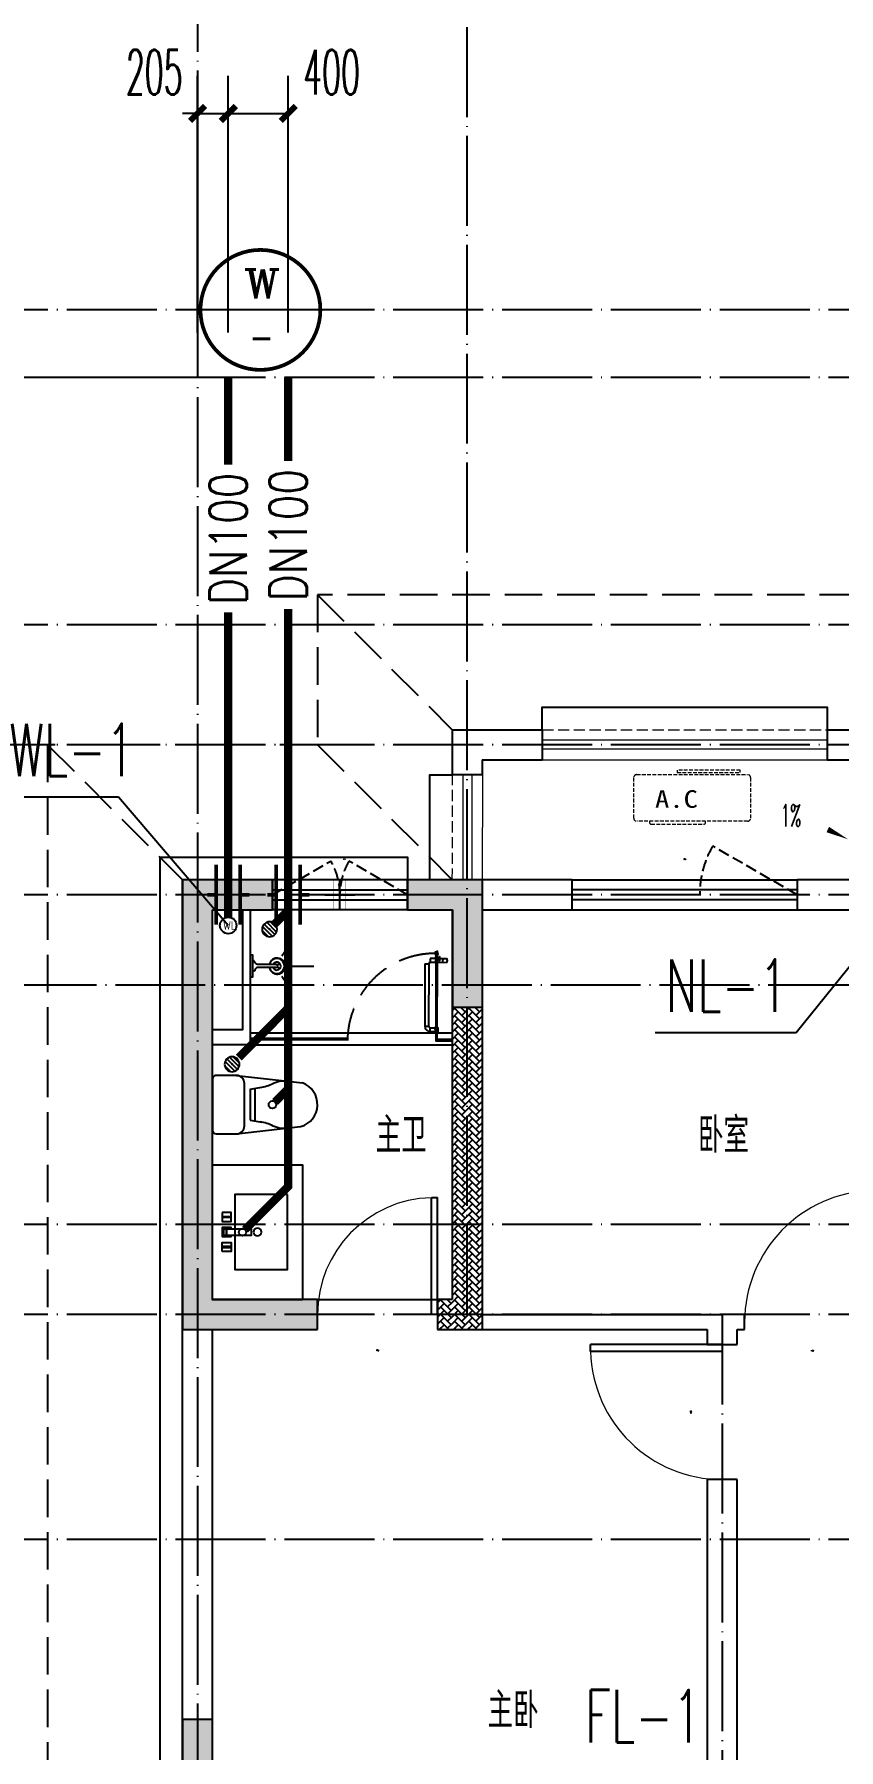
# Model space of a CAD drawing. Extents: x 27938 to 1507990, y 110129 to 923079.
# Drawn here: x 826828 to 832194, y 676056 to 687495 of the extents above; entities that cross this region are included whole.
import ezdxf
from ezdxf.enums import TextEntityAlignment as Align

# ---------------------------------------------------------------- set-up
doc = ezdxf.new("R2010")
doc.units = 0
doc.header["$LTSCALE"] = 1000
doc.header["$MEASUREMENT"] = 0
doc.linetypes.add('DASH', pattern=[0.35, 0.25, -0.1])
doc.linetypes.add('DOTE', pattern=[2.42, 2, -0.2, 0.02, -0.2])
for name, color, linetype in [('COLUMN', 9, 'Continuous'), ('DIM_凝结', 150, 'Continuous'), ('DIM_废水', 31, 'Continuous'), ('DIM_污水', 2, 'Continuous'), ('DOTE', 1, 'Continuous'), ('EQUIP_污水', 7, 'Continuous'), ('IP-bath&kitchen-JOHNSON', 4, 'Continuous'), ('LVTRY', 6, 'Continuous'), ('P-bath&kitchen-JOHNSON', 4, 'Continuous'), ('PIPE-污水', 2, 'W'), ('PUB_HATCH', 8, 'Continuous'), ('PUB_TEXT', 4, 'Continuous'), ('TEXT_污水', 7, 'Continuous'), ('TWT_DIM', 3, 'Continuous'), ('VALVE_污水', 7, 'Continuous'), ('VPIPE-中水', 122, 'Continuous'), ('VPIPE-污水', 2, 'W'), ('WALL', 9, 'Continuous'), ('WINDOW', 4, 'Continuous'), ('WINDOW_TEXT', 7, 'Continuous'), ('保温', 6, 'Continuous'), ('卫生间', 6, 'Continuous'), ('机电标识类', 1, 'Continuous'), ('看线', 251, 'Continuous')]:
    doc.layers.add(name, color=color, linetype=linetype)
for name, color, linetype, lineweight in [('平面-排水沟', 86, 'Continuous', 15), ('平面-栏杆', 135, 'Continuous', 15), ('平面-看线', 45, 'Continuous', 15), ('平面-空调室内机', 176, 'Continuous', 9), ('平面-空调预留孔', 173, 'Continuous', 15), ('空调', 76, 'Continuous', 13)]:
    doc.layers.add(name, color=color, linetype=linetype, lineweight=lineweight)
doc.styles.add('_TCH_DIM', font='SIMPLEX.shx', dxfattribs={"width": 0.7, "bigfont": 'GBCBIG.shx'})
doc.styles.add('_TCH_DIM_T3', font='SIMPLEX.shx', dxfattribs={"width": 0.494118, "bigfont": 'GBCBIG.shx'})
doc.styles.add('_TCH_WINDOW', font='SIMPLEX.shx', dxfattribs={"width": 0.7, "height": 3.5, "bigfont": 'GBCBIG.shx'})
doc.styles.add('_TWT_CIRCLE', font='COMPLEX', dxfattribs={"width": 1.1, "height": 3.5, "bigfont": 'HZTXT'})
doc.styles.add('_TWT_PIPEDN', font='SIMPLEX', dxfattribs={"width": 0.8, "height": 3.5, "bigfont": 'HZTXT'})
doc.styles.add('_TWT_SERIAL', font='SIMPLEX', dxfattribs={"width": 0.8, "height": 3.5, "bigfont": 'HZTXT'})
doc.styles.get("Standard").update_dxf_attribs({"font": 'gbenor.shx', "bigfont": 'gbcbig.shx'})
doc.styles.add('黑体', font='simhei.ttf')
doc.linetypes.add('W', pattern='A,3,-0.2,["W",Standard,S=0.25,R=0,X=-0.1,Y=-0.115],-0.2', length=3.4)
doc.dimstyles.new('_TWT_ARCH&&100', dxfattribs={"dimtxt": 297.5, "dimasz": 100, "dimexe": 250, "dimexo": 300, "dimgap": 126.25, "dimtad": 1, "dimdec": 0, "dimzin": 0, "dimdsep": 46, "dimtxsty": '_TCH_DIM_T3', "dimblk": 'ARCHTICK', "dimcen": 0.09, "dimclrt": 7, "dimazin": 2, "dimtfac": 1, "dimtdec": 0, "dimtix": 1, "dimtmove": 2, "dimatfit": 3, "dimfxl": 1, "dimtolj": 1, "dimtzin": 0, "dimarcsym": 0})
pattern_1 = [(45, (407300, 308833.447), (0, 47.4157523), [100.584, -33.528]), (135, (407323.708, 308857.155), (3e-15, 47.4157523), [100.584, -33.528])]

# ---------------------------------------------------------------- blocks, each defined once
blk = doc.blocks.new('A$C148B7D8E')
at = {"layer": '卫生间', "color": 159, "linetype": 'DASH', "true_color": 0x22346e}
for p, q in [((900, 10000), (1800, 9100)), ((-900, 9000), (0, 8100)), ((900, 9000), (1800, 8100))]:
    blk.add_line(p, q, dxfattribs=at)
blk.add_lwpolyline([(9400, 15400), (7700, 15400), (7700, 10800), (7300, 10800), (7300, 10000), (900, 10000), (900, 9000), (-900, 9000), (-900, -900), (1750, -900), (1750, -2100), (23450, -2100), (23450, -900), (25100, -900)], dxfattribs=at)
blk = doc.blocks.new('rrrrrrrrrrrra')
at = {"color": 0}
for p, q in [((-112, 459), (-112, 324)), ((253, 484), (-87, 484)), ((278, 324), (278, 459)), ((-112, 324), (-64, -103)), ((-59, 271), (224, 271)), ((-21, 232), (-34, 154)), ((186, 232), (-21, 232)), ((186, 232), (199, 154)), ((278, 324), (228, -116)), ((191, 200), (-26, 200))]:
    blk.add_line(p, q, dxfattribs=at)
for centre, radius, start, end in [((-87, 459), 25, 90, 180), ((253, 459), 25, 0, 90), ((-59, 324), 53.3, 180, 270), ((224, 324), 53.3, 270, 0), ((-323, 210), 294, 333.5369, 351.4828), ((488, 210), 294, 188.5172, 206.4631), ((149, -3), 224, 158.5202, 180), ((16, -3), 224, 0, 21.4798), ((84, -64), 153, 195.0773, 340.1181)]:
    blk.add_arc(centre, radius, start, end, dxfattribs=at)
blk = doc.blocks.new('A$C1E0F638F')
at = {"color": 0}
for points in [[(500, 435), (500, 85), (0, 85), (0, 435)], [(270, 30), (230, 30), (230, 195), (270, 195)], [(120, 0), (180, 0), (180, 60), (120, 60)], [(147, 55), (153, 55), (153, 5), (147, 5)], [(230, 30), (270, 30), (270, 10), (230, 10)], [(380, 0), (320, 0), (320, 60), (380, 60)], [(353, 55), (347, 55), (347, 5), (353, 5)]]:
    blk.add_lwpolyline(points, close=True, dxfattribs=at)
blk.add_lwpolyline([(270, 60), (280, 60), (280, 0), (220, 0), (220, 60), (230, 60)], dxfattribs=at)
blk.add_circle((250, 236), 26, dxfattribs=at)
blk = doc.blocks.new('$lvtry$00000171')
at = {"color": 0}
for p, q in [((-74, 11), (-11, 74)), ((-70, -27), (27, 70)), ((-53, -53), (53, 53)), ((-27, -70), (70, 27)), ((11, -74), (74, -11))]:
    blk.add_line(p, q, dxfattribs=at)
blk.add_circle((0, 0), 75, dxfattribs=at)
blk.add_point((0, 0), dxfattribs=at)
blk = doc.blocks.new('135')
blk.add_hatch(color=0).paths.add_polyline_path([(5, 2), (4, -1), (-5, 2), (-4, 5)])
at = {"color": 0}
for p, q in [((-6, 19), (-3, 19)), ((-3, 19), (-6, 19)), ((-6, 3), (5, -2)), ((-6, 3), (-5, 3)), ((-5, 11), (-5, 31)), ((5, 11), (-5, 11)), ((5, 10), (-5, 10)), ((-5, 3), (-4, 6)), ((-4, 6), (5, 2)), ((0, 0), (0, 39)), ((6, 19), (3, 19)), ((3, 19), (6, 19)), ((4, -1), (5, 2)), ((5, 11), (5, 32)), ((4, -1), (6, -2))]:
    blk.add_line(p, q, dxfattribs=at)
for centre, radius, start, end in [((6, 16), 13.5, 151.0147, 204.8403), ((13, 4), 20.5, 163.0924, 182.0012), ((-6, 4), 1, 184.2275, 248.4661), ((-5, 22), 0.5, 335.7643, 151.0147), ((4, 18), 9.42, 155.7643, 171.9773), ((9, 15), 14.6, 166.278, 198.0953), ((14, 4), 19.5, 163.7443, 182.5269), ((-5, 3), 0.5, 181.9385, 247.2597), ((5, 22), 0.5, 29.8425, 204.574), ((-6, 17), 11.7, 10.475, 24.574), ((-6, 15), 12.4, 338.6449, 16.0476), ((29, 7), 24, 172.9439, 199.2318), ((-6, 16), 13.4, 334.9111, 29.8425), ((26, 6), 20.6, 169.1454, 199.9526), ((6, -1), 1.17, 247.4597, 19.9526), ((6, -1), 0.5, 247.4597, 19.2318)]:
    blk.add_arc(centre, radius, start, end, dxfattribs=at)
blk.add_open_spline([(-5, 31), (-4, 31), (-2, 33), (1, 29), (3, 31), (5, 32)], degree=3, knots=[0, 0, 0, 0, 3.066329, 6.218313, 11.124135, 11.124135, 11.124135, 11.124135], dxfattribs=at)
blk = doc.blocks.new('SDFAWERAWER')
at = {"layer": 'LVTRY', "color": 0}
for p, q in [((593941, -1242210), (593784, -1242595)), ((593965, -1242220), (593807, -1242604)), ((593941, -1242210), (593965, -1242220)), ((593988, -1242191), (593978, -1242214)), ((594007, -1242226), (593978, -1242214)), ((594017, -1242203), (593988, -1242191)), ((594016, -1242220), (594027, -1242193)), ((594016, -1242220), (594022, -1242223)), ((594026, -1242204), (594018, -1242222)), ((594018, -1242222), (594021, -1242220)), ((594025, -1242211), (594021, -1242220)), ((594023, -1242221), (594022, -1242223)), ((594022, -1242223), (594024, -1242222)), ((594023, -1242211), (594030, -1242194)), ((594024, -1242221), (594024, -1242222)), ((594025, -1242211), (594031, -1242197)), ((594027, -1242193), (594033, -1242195)), ((594028, -1242234), (594078, -1242255)), ((594030, -1242194), (594031, -1242197)), ((594032, -1242197), (594033, -1242195)), ((594033, -1242195), (594034, -1242197)), ((594034, -1242198), (594034, -1242197)), ((594047, -1242201), (594036, -1242229)), ((594036, -1242229), (594039, -1242230)), ((594037, -1242211), (594088, -1242232)), ((594039, -1242230), (594045, -1242214)), ((594039, -1242230), (594042, -1242228)), ((594042, -1242228), (594051, -1242205)), ((594050, -1242202), (594043, -1242218)), ((594047, -1242201), (594050, -1242202)), ((594050, -1242202), (594051, -1242205)), ((594057, -1242246), (594067, -1242223)), ((593784, -1242595), (593807, -1242604)), ((593803, -1242641), (593813, -1242618)), ((593813, -1242618), (593842, -1242630)), ((593803, -1242641), (593833, -1242653)), ((593842, -1242630), (593833, -1242653)), ((593834, -1242656), (593833, -1242653)), ((593845, -1242629), (593834, -1242656)), ((593836, -1242657), (593834, -1242656)), ((593848, -1242630), (593836, -1242657)), ((593845, -1242629), (593842, -1242630)), ((593848, -1242630), (593845, -1242629)), ((593847, -1242662), (593858, -1242634)), ((593847, -1242662), (593850, -1242663)), ((593850, -1242663), (593861, -1242635)), ((593852, -1242662), (593862, -1242637)), ((593858, -1242634), (593861, -1242635)), ((593861, -1242635), (593862, -1242637))]:
    blk.add_line(p, q, dxfattribs=at)
blk.add_lwpolyline([(593823, -1242717), (594046, -1242174), (594037, -1242170), (593814, -1242713)], close=True, dxfattribs=at)
blk.add_arc((594075, -1242240), 15.3, 281.7932, 33.7019, dxfattribs=at)
for centre, major_axis, start_param, end_param in [((593974, -1242224), (3.93, 9.6), 0, 1.570796), ((593817, -1242608), (13.5, 33.1), 1.570796, 3.141593), ((593817, -1242608), (3.93, 9.6), 1.570796, 3.141593)]:
    blk.add_ellipse(centre, major_axis=major_axis, ratio=1, start_param=start_param, end_param=end_param, dxfattribs=at)
at = {"layer": 'P-bath&kitchen-JOHNSON', "color": 0, "linetype": 'DASH'}
blk.add_arc((593810, -1242714), 586, 67.5369, 157.1325, dxfattribs=at)
at = {"layer": 'LVTRY', "color": 8, "xscale": -1, "rotation": 157.7329157530927}
blk.add_blockref('135', (594045, -1242162), dxfattribs=at)
blk = doc.blocks.new('A$C5DCB2F21')
at = {"layer": 'IP-bath&kitchen-JOHNSON', "color": 0}
for p, q in [((-68, -213), (-158, -275)), ((68, -213), (158, -275)), ((0, -261), (0, -425))]:
    blk.add_line(p, q, dxfattribs=at)
for centre, major_axis, ratio, start_param, end_param in [((0, -179), (-51, 0), 0.990052, -1.36297, 4.504563), ((0, -178), (-26.8, 0), 0.994812, -1.167677, 4.309269)]:
    blk.add_ellipse(centre, major_axis=major_axis, ratio=ratio, start_param=start_param, end_param=end_param, dxfattribs=at)
at = {"layer": 'LVTRY', "color": 0}
for p, q in [((74, 0), (-74, 0)), ((-10, -174), (-10, -49)), ((11, -174), (11, -49))]:
    blk.add_line(p, q, dxfattribs=at)
blk.add_lwpolyline([(74, 0), (74, -16), (-74, -16), (-74, 0)], dxfattribs=at)
for points in [[(-26, -31, -0.364142), (-38, -16, -0.020495)], [(-10, -49, 0.214893), (-26, -31, 7.649644)], [(11, -49, -0.21439), (26, -31, -7.649644)], [(26, -31, 0.364142), (38, -16, 0.020495)]]:
    blk.add_lwpolyline(points, format="xyb", dxfattribs=at)
blk.add_arc((0, -174), 10.5, 180, 0, dxfattribs=at)
for centre, major_axis, ratio, start_param, end_param in [((0, -181), (53.6, 0), 0.987577, 1.76809, 7.656688), ((-12, -165), (0, 1.43), 0.85, -1.570796, 4.712389), ((-12, -189), (0, 1.43), 0.85, 4.712389, 10.995574), ((12, -165), (0, 1.43), 0.85, 4.712389, 10.995574), ((12, -189), (0, 1.43), 0.85, 4.712389, 10.995574)]:
    blk.add_ellipse(centre, major_axis=major_axis, ratio=ratio, start_param=start_param, end_param=end_param, dxfattribs=at)
blk = doc.blocks.new('GDGDRGDGRD')
at = {"layer": 'IP-bath&kitchen-JOHNSON', "color": 0}
for p, q in [((490533, 524228), (491883, 524228)), ((490533, 524193), (491183, 524193)), ((490533, 524183), (491183, 524183)), ((490533, 524148), (491883, 524148)), ((491183, 524183), (491183, 524193)), ((491883, 524183), (491783, 524183)), ((491783, 524173), (491783, 524183)), ((491883, 524173), (491783, 524173))]:
    blk.add_line(p, q, dxfattribs=at)
for points in [[(490533, 525048), (490533, 524148), (490283, 524148)], [(490483, 525048), (490483, 524248), (490283, 524248)]]:
    blk.add_lwpolyline(points, dxfattribs=at)
at = {"layer": 'LVTRY', "color": 0}
blk.add_lwpolyline([(490883, 522448), (490283, 522448), (490283, 523348), (490883, 523348)], close=True, dxfattribs=at)
at = {"layer": 'IP-bath&kitchen-JOHNSON', "color": 8}
for name, p, rotation in [('A$C5DCB2F21', (490533, 524673), 90.008488524447), ('SDFAWERAWER', (-528536, 1449334), 22.25976934310711)]:
    blk.add_blockref(name, p, dxfattribs=dict(at, rotation=rotation))
at = {"layer": 'LVTRY', "color": 8, "xscale": -0.6666666667107826, "yscale": 0.6666666667107826}
for p in [(490663, 524918), (490413, 524018)]:
    blk.add_blockref('$lvtry$00000171', p, dxfattribs=at)
at = {"layer": 'LVTRY', "color": 8, "extrusion": (0, 0, -1), "xscale": -1, "zscale": -1, "rotation": 270}
blk.add_blockref('rrrrrrrrrrrra', (-490766, 523666), dxfattribs=at)
at = {"layer": 'LVTRY', "color": 8, "xscale": -1, "rotation": 270}
blk.add_blockref('A$C1E0F638F', (490347, 522649), dxfattribs=at)
blk = doc.blocks.new('GFDGFSDFGD')
at = {"layer": 'PUB_HATCH'}
for points in [[(421117, 373024), (420517, 373024), (420517, 370024), (421417, 370024), (421417, 370224), (420717, 370224), (420717, 372824), (421117, 372824)], [(422017, 373024), (422017, 372824), (422317, 372824), (422317, 372174), (422517, 372174), (422517, 373024)], [(420517, 367424), (420517, 365524), (420717, 365524), (420717, 367424)]]:
    blk.add_hatch(color=256, dxfattribs=at).paths.add_polyline_path(points)
at = {"layer": 'COLUMN', "color": 6}
for p, q in [((421117, 373024), (420517, 373024)), ((420517, 373024), (420517, 370024)), ((421117, 372824), (421117, 373024)), ((422017, 373024), (422017, 372824)), ((422517, 373024), (422017, 373024)), ((422517, 372174), (422517, 373024)), ((420717, 370224), (420717, 372824)), ((420717, 372824), (421117, 372824)), ((422017, 372824), (422317, 372824)), ((422317, 372824), (422317, 372174)), ((422317, 372174), (422517, 372174)), ((421417, 370224), (420717, 370224)), ((421417, 370024), (421417, 370224)), ((420517, 370024), (421417, 370024)), ((420517, 367424), (420517, 365524)), ((420717, 367424), (420517, 367424)), ((420717, 365524), (420717, 367424))]:
    blk.add_line(p, q, dxfattribs=at)
blk = doc.blocks.new('dongkong')
blk.add_wipeout([(-603756, 210771), (-603756, 210571), (-603836, 210571), (-603836, 210771)])
at = {"layer": '机电标识类', "color": 250, "linetype": 'DASH', "ltscale": 400}
for p, q in [((-603796, 210771), (-603796, 210571)), ((-603896, 210671), (-603696, 210671))]:
    blk.add_line(p, q, dxfattribs=at)
at = {"layer": '空调', "color": 6, "linetype": 'DASH', "const_width": 2}
blk.add_lwpolyline([(-603756, 210771), (-603756, 210571), (-603836, 210571), (-603836, 210771)], close=True, dxfattribs=at)
blk = doc.blocks.new('gsergvr')
at = {"layer": '平面-空调预留孔', "linetype": 'DASH', "ltscale": 0.1}
for p, q in [((34075, 17176), (34075, 17166)), ((34448, 17166), (34448, 17176)), ((34085, 17156), (34438, 17156))]:
    blk.add_line(p, q, dxfattribs=at)
blk.add_lwpolyline([(34679, 17515), (34260, 17515), (34260, 17500), (34679, 17500)], close=True, dxfattribs=at)
blk.add_lwpolyline([(34729, 17176), (33989, 17176, -0.414214), (33969, 17196), (33969, 17466, -0.414214), (33989, 17486), (34729, 17486, -0.414214), (34749, 17466), (34749, 17196, -0.414214)], format="xyb", close=True, dxfattribs=at)
for centre, start, end in [((34085, 17166), 180, 270), ((34438, 17166), 270, 0)]:
    blk.add_arc(centre, 10, start, end, dxfattribs=at)
at = {"layer": '平面-空调预留孔', "color": 251, "linetype": 'DASH', "ltscale": 0.1, "true_color": 0x636466, "style": '黑体', "width": 1.2}
blk.add_text('A.C', height=117, dxfattribs=at).set_placement((34111, 17265))
blk = doc.blocks.new('rtyryrtyeeretee')
at = {"layer": '平面-空调预留孔'}
blk.add_blockref('gsergvr', (635673, 326706), dxfattribs=at)
blk = doc.blocks.new('_ArchTick')
at = {"color": 0, "linetype": 'ByBlock', "const_width": 0.4}
blk.add_lwpolyline([(-0.5, -0.5), (0.5, 0.5)], dxfattribs=at)
blk = doc.blocks.new('*D733')
at = {"layer": 'Defpoints', "color": 0}
for p in [(828522, 686967), (828122, 685207), (828522, 685207)]:
    blk.add_point(p, dxfattribs=at)
at = {"layer": 'TWT_DIM', "color": 0, "lineweight": -2}
for p, q in [((828122, 685507), (828122, 687217)), ((828522, 685507), (828522, 687217)), ((828122, 686967), (828522, 686967))]:
    blk.add_line(p, q, dxfattribs=at)
at = {"layer": 'TWT_DIM', "color": 0, "lineweight": -2, "xscale": 100, "yscale": 100, "zscale": 100, "rotation": 180}
blk.add_blockref('_ArchTick', (828122, 686967), dxfattribs=at)
at = {"layer": 'TWT_DIM', "color": 0, "lineweight": -2, "xscale": 100, "yscale": 100, "zscale": 100}
blk.add_blockref('_ArchTick', (828522, 686967), dxfattribs=at)
at = {"layer": 'TWT_DIM', "color": 7, "insert": (828811, 687242), "char_height": 297.5, "attachment_point": 5, "style": '_TCH_DIM_T3'}
blk.add_mtext('\\A1;400', dxfattribs=at)
blk = doc.blocks.new('*D734')
at = {"layer": 'Defpoints', "color": 0}
for p in [(828122, 686967), (827917, 685207), (828122, 685207)]:
    blk.add_point(p, dxfattribs=at)
at = {"layer": 'TWT_DIM', "color": 0, "lineweight": -2}
for p, q in [((827917, 685507), (827917, 687217)), ((828122, 685507), (828122, 687217)), ((827917, 686967), (827817, 686967)), ((827917, 686967), (828122, 686967)), ((828122, 686967), (828222, 686967))]:
    blk.add_line(p, q, dxfattribs=at)
at = {"layer": 'TWT_DIM', "color": 0, "lineweight": -2, "xscale": 100, "yscale": 100, "zscale": 100}
blk.add_blockref('_ArchTick', (827917, 686967), dxfattribs=at)
at = {"layer": 'TWT_DIM', "color": 0, "lineweight": -2, "xscale": 100, "yscale": 100, "zscale": 100, "rotation": 180}
blk.add_blockref('_ArchTick', (828122, 686967), dxfattribs=at)
at = {"layer": 'TWT_DIM', "color": 7, "insert": (827628, 687242), "char_height": 297.5, "attachment_point": 5, "style": '_TCH_DIM_T3'}
blk.add_mtext('\\A1;205', dxfattribs=at)
blk = doc.blocks.new('$WINLIB2D$00000001')
at = {"color": 0}
for points in [[(-0.5, 0.5), (-0.5, -0.5)], [(-0.5, 0.5), (0.5, 0.5)], [(0.5, -0.5), (0.5, 0.5)], [(0.5, 0.1667), (-0.5, 0.1667)], [(0.5, -0.1667), (-0.5, -0.1667)], [(-0.5, -0.5), (0.5, -0.5)]]:
    blk.add_lwpolyline(points, dxfattribs=at)
blk = doc.blocks.new('$DorLib2D$00000001')
for p, q in [((0.45, 0.975), (0.5, 0.975)), ((0.45, 0), (0.45, 0.975)), ((0.5, 0), (0.5, 0.975)), ((0.5, 0), (0.45, 0))]:
    blk.add_line(p, q)
at = {"lineweight": 13}
blk.add_arc((0.475, 0), 0.975, 91.4693, 180, dxfattribs=at)
blk = doc.blocks.new('$TwtSys$00000147')
blk.add_circle((0, 0, 0), 25)
blk = doc.blocks.new('$VALVE$00000553')
at = {"const_width": 30}
for points in [[(0, 100), (0, 175)], [(0, 100), (-250, 100), (-250, 100)], [(0, 100), (250, 100), (250, 100)], [(-250, -100), (-250, -100), (0, -100)], [(250, -100), (250, -100), (0, -100)], [(0, -175), (0, -100)]]:
    blk.add_lwpolyline(points, dxfattribs=at)

msp = doc.modelspace()

# ---------------------------------------------------------------- hatches: boundary and pattern name
at = {"layer": 'PIPE-污水'}
for points in [[(828521.7, 679812.2), (828541.1, 679792.7), (828549.2, 679800.8)], [(828521.7, 679812.2), (828549.2, 679812.2), (828549.2, 679800.8)]]:
    msp.add_hatch(color=256, dxfattribs=at).paths.add_polyline_path(points)
at = {"layer": '保温', "linetype": 'ByBlock', "ltscale": 10}
h = msp.add_hatch(dxfattribs=at)
h.set_pattern_fill('AR-HBONE', color=8, scale=55)
h.set_pattern_definition(pattern_1)
h.paths.add_polyline_path([(829816.7, 678857.2), (829816.7, 681007.2), (829616.7, 681007.2), (829616.7, 678857.2)])
h = msp.add_hatch(dxfattribs=at)
h.set_pattern_fill('AR-HBONE', color=8, scale=55)
h.set_pattern_definition(pattern_1)
h.paths.add_polyline_path([(829616.7, 678857.2), (829616.7, 679057.2), (829516.7, 679057.2), (829516.7, 678857.2)])

# ---------------------------------------------------------------- linework, layer by layer
msp.add_lwpolyline([(827916.6, 686702), (827916.6, 685207.2), (826619.1, 685207.2)])
at = {"layer": 'DIM_凝结'}
for p, q in [((832866.6, 682022.7), (831909.9, 680835.9)), ((831909.9, 680835.9), (830969.3, 680835.9))]:
    msp.add_line(p, q, dxfattribs=at)
at = {"layer": 'DIM_污水'}
for p, q in [((828736.2, 685657.2), (827936.2, 685657.2)), ((827389.1, 682407.6), (826591.7, 682407.6)), ((828121.7, 681552.2), (827389.1, 682407.6))]:
    msp.add_line(p, q, dxfattribs=at)
at = {"layer": 'DIM_污水', "const_width": 25}
msp.add_lwpolyline([(828736.2, 685657.2, 1), (827936.2, 685657.2, 1)], format="xyb", close=True, dxfattribs=at)
at = {"layer": 'DOTE', "color": 169, "linetype": 'DOTE', "ltscale": 0.3}
for p, q in [((827916.6, 690157.2), (827916.6, 666975.2)), ((829716.6, 678957.2), (829716.6, 690157.2)), ((879916.6, 685657.2), (825916.6, 685657.2)), ((879916.6, 685207.2), (825916.6, 685207.2)), ((879916.6, 683557.2), (825916.6, 683557.2)), ((879916.6, 682757.2), (825916.6, 682757.2)), ((825916.6, 681157.4), (879916.6, 681157.4)), ((879916.6, 679557.2), (825916.6, 679557.2)), ((879916.6, 678957.2), (825916.6, 678957.2)), ((831416.6, 678957.2), (831416.6, 666975.2)), ((879916.6, 677457.2), (825916.6, 677457.2))]:
    msp.add_line(p, q, dxfattribs=at)
at = {"layer": 'PIPE-污水', "ltscale": 0.5, "const_width": 55}
for points in [[(828121.7, 684625.1), (828121.7, 685207.2)], [(828521.7, 684649.1), (828521.7, 685207.2)], [(828121.7, 681607.2), (828121.7, 683639.4)], [(828521.7, 681652.2), (828521.7, 683663.3)], [(828431.1, 681561.6), (828521.7, 681652.2)], [(828521.7, 681002.2), (828521.7, 681652.2)], [(828191.3, 680671.8), (828521.7, 681002.2)], [(828521.7, 680462.3), (828521.7, 681002.2)], [(828434.3, 680374.8), (828521.7, 680462.3)], [(828521.7, 679812.2), (828521.7, 680462.3)], [(828234.4, 679524.8), (828521.7, 679812.2)]]:
    msp.add_lwpolyline(points, dxfattribs=at)
at = {"layer": 'VPIPE-中水', "color": 8, "linetype": 'Continuous'}
msp.add_circle((828121.7, 681552.2), 55, dxfattribs=at)
at = {"layer": 'VPIPE-污水'}
msp.add_circle((828121.7, 681552.2), 55, dxfattribs=at)
at = {"layer": 'WALL', "color": 8}
for p, q in [((829616.6, 682857.2), (829616.6, 682557.2)), ((829616.6, 682857.2), (830216.6, 682857.2)), ((830216.6, 682857.2), (830216.6, 682657.2)), ((832116.6, 682857.2), (832716.6, 682857.2)), ((832116.6, 682857.2), (832116.6, 682657.2)), ((829816.6, 682657.2), (829816.6, 682557.2)), ((829816.6, 682657.2), (830216.6, 682657.2)), ((832116.6, 682657.2), (832516.6, 682657.2)), ((829816.6, 682557.2), (829616.6, 682557.2)), ((828416.7, 681857.2), (827816.6, 681857.2)), ((827816.6, 678957.2), (827816.6, 681857.2)), ((828416.7, 681657.2), (828416.7, 681857.2)), ((829716.6, 681857.2), (829316.7, 681857.2)), ((829316.7, 681857.2), (829316.7, 681657.2)), ((830416.6, 681857.2), (829716.6, 681857.2)), ((830416.6, 681657.2), (830416.6, 681857.2)), ((832616.6, 681857.2), (831916.6, 681857.2)), ((831916.6, 681857.2), (831916.6, 681657.2)), ((828016.6, 681657.2), (828416.7, 681657.2)), ((828016.6, 679057.2), (828016.6, 681657.2)), ((829316.7, 681657.2), (829616.6, 681657.2)), ((829616.6, 681657.2), (829616.6, 679057.2)), ((829816.6, 681657.2), (830416.6, 681657.2)), ((829816.6, 681657.2), (829816.6, 678957.2)), ((831916.6, 681657.2), (832516.6, 681657.2)), ((828716.6, 679057.2), (828016.6, 679057.2)), ((828716.6, 678857.2), (828716.6, 679057.2)), ((829616.6, 679057.2), (829516.6, 679057.2)), ((829516.6, 679057.2), (829516.6, 678857.2)), ((827816.6, 673757.2), (827816.6, 678957.2)), ((829816.6, 678957.2), (831416.6, 678957.2)), ((831566.6, 678957.2), (831416.6, 678957.2)), ((831566.6, 678857.2), (831566.6, 678957.2)), ((828016.6, 678857.2), (828716.6, 678857.2)), ((828016.6, 673957.2), (828016.6, 678857.2)), ((829516.6, 678857.2), (829716.6, 678857.2)), ((829716.6, 678857.2), (831316.6, 678857.2)), ((831316.6, 678857.2), (831316.6, 678757.2)), ((831516.6, 678857.2), (831566.6, 678857.2)), ((831516.6, 678757.2), (831516.6, 678857.2)), ((831316.6, 678757.2), (831516.6, 678757.2)), ((831516.6, 677857.2), (831316.6, 677857.2)), ((831316.6, 677857.2), (831316.6, 674557.2)), ((831516.6, 674557.2), (831516.6, 677857.2))]:
    msp.add_line(p, q, dxfattribs=at)
at = {"layer": 'WINDOW', "color": 8}
msp.add_line((828716.6, 679057.2), (829516.6, 679057.2), dxfattribs=at)
at = {"layer": 'WINDOW', "color": 8, "linetype": 'DASH', "ltscale": 0.3}
msp.add_lwpolyline([(831916.6, 681757.2), (831353.4, 682081.8, 0.1314846), (831266.6, 681757.2)], format="xyb", dxfattribs=at)
at = {"layer": '保温', "color": 8, "linetype": 'ByBlock', "ltscale": 10}
msp.add_line((829816.7, 678957.2), (829816.7, 678857.2), dxfattribs=at)
at = {"layer": '平面-排水沟', "color": 8}
msp.add_lwpolyline([(831970.4, 682264, 0, 0, 0), (832256.5, 682127.1, 0, 40, 0), (832121.2, 682191.9, 0, 0, 0)], format="xyseb", dxfattribs=at)
at = {"layer": '平面-栏杆', "color": 8}
for points in [[(832116.6, 682787.2), (830216.6, 682787.5)], [(832116.6, 682727.2), (830216.6, 682727.5)], [(829686.9, 682557.2), (829686.6, 681857.2)], [(829746.9, 682557.2), (829746.6, 681857.2)]]:
    msp.add_lwpolyline(points, dxfattribs=at)
at = {"layer": '平面-看线', "color": 8, "linetype": 'DASH', "ltscale": 0.3}
msp.add_line((829616.6, 681857.2), (829616.9, 682557.2), dxfattribs=at)
msp.add_lwpolyline([(830216.6, 682857.2), (832116.6, 682857.2)], dxfattribs=at)
at = {"layer": '平面-看线', "color": 8}
for points in [[(830216.6, 682657.2), (832116.6, 682657.2)], [(829816.9, 682557.2), (829816.6, 681857.2)]]:
    msp.add_lwpolyline(points, dxfattribs=at)
at = {"layer": '看线', "color": 8, "ltscale": 0.5}
for points in [[(830216.6, 682857.2), (830216.6, 683007.2), (832116.6, 683007.2), (832116.6, 682857.2)], [(829466.9, 681857.2), (829466.9, 682557.2), (829616.9, 682557.2)]]:
    msp.add_lwpolyline(points, dxfattribs=at)

# ---------------------------------------------------------------- block references
at = {"color": 8}
for name, p in [('A$C148B7D8E', (827816.6, 673757.2)), ('GFDGFSDFGD', (407300, 308833.4)), ('rtyryrtyeeretee', (161184.5, 338366.1)), ('GDGDRGDGRD', (337734.1, 156608.7))]:
    msp.add_blockref(name, p, dxfattribs=at)
at = {"layer": 'EQUIP_污水'}
for p in [(828416.6, 680357.2), (828216.7, 679507.2)]:
    msp.add_blockref('$TwtSys$00000147', p, dxfattribs=at)
at = {"layer": 'VALVE_污水', "xscale": 0.8, "yscale": 0.8, "zscale": 0.8}
for p, rotation in [((828121.7, 681757.2), 90.0000000000018), ((828521.7, 681757.2), 90.00000000000097)]:
    msp.add_blockref('$VALVE$00000553', p, dxfattribs=dict(at, rotation=rotation))
at = {"layer": 'WINDOW', "color": 8}
ref = msp.add_blockref('$WINLIB2D$00000001', (831166.6, 681757.2), dxfattribs=dict(at, xscale=1500, yscale=-200, zscale=1500, rotation=359.9999999969686))
ref.add_attrib('A', 'C1514a', (831161.3, 681992.5), dxfattribs={"layer": 'WINDOW_TEXT', "color": 8, "ltscale": 0.5, "height": 4.25, "style": '_TCH_WINDOW', "width": 0.494118})
ref = msp.add_blockref('$DorLib2D$00000001', (829116.6, 678957.2), dxfattribs=dict(at, xscale=800, yscale=800, zscale=800, rotation=6.01791841182132e-09))
ref.add_attrib('A', 'M0822', (829109.7, 678716.7), dxfattribs={"layer": 'WINDOW_TEXT', "color": 8, "ltscale": 0.5, "height": 5.95, "rotation": 0, "style": '_TCH_WINDOW', "width": 0.494118})
ref = msp.add_blockref('$DorLib2D$00000001', (832016.6, 678907.2), dxfattribs=dict(at, xscale=900, yscale=900, zscale=900, rotation=3.223884863770534e-09))
ref.add_attrib('A', 'M0922', (832009.7, 678714.5), dxfattribs={"layer": 'WINDOW_TEXT', "color": 8, "ltscale": 0.5, "height": 5.95, "rotation": 0, "style": '_TCH_WINDOW', "width": 0.494118})
ref = msp.add_blockref('$DorLib2D$00000001', (831416.6, 678307.2), dxfattribs=dict(at, xscale=900, yscale=900, zscale=900, rotation=90.00000000129845))
ref.add_attrib('A', 'M0922', (831211.6, 678300.3), dxfattribs={"layer": 'WINDOW_TEXT', "color": 8, "ltscale": 0.5, "height": 5.95, "rotation": 90, "style": '_TCH_WINDOW', "width": 0.494118})

# ---------------------------------------------------------------- texts
at = {"layer": 'DIM_凝结', "color": 7, "style": '_TWT_SERIAL', "width": 0.64}
msp.add_text('NL-1', height=350, dxfattribs=at).set_placement((831039.3, 680975.9))
at = {"layer": 'DIM_废水', "color": 7, "style": '_TWT_SERIAL', "width": 0.64}
msp.add_text('FL-1', height=350, dxfattribs=at).set_placement((830501.7, 676104.8))
at = {"layer": 'DIM_污水', "color": 7, "style": '_TWT_CIRCLE'}
for s, height, width, p, p2 in [('W', 193.3, 1.1, (828224.8, 685733.5), (828469.8, 685733.5)), ('-', 207, 0.855556, (828260.3, 685375.9), (828427.2, 685375.9))]:
    msp.add_text(s, height=height, dxfattribs=dict(at, width=width)).set_placement(p, p2, align=Align.FIT)
at = {"layer": 'DIM_污水', "color": 7, "style": '_TWT_SERIAL', "width": 0.64}
msp.add_text('WL-1', height=350, dxfattribs=at).set_placement((826661.7, 682547.6))
at = {"layer": 'PUB_TEXT', "color": 8}
for s, height, p in [('WL', 56, (828086.7, 681524.2)), ('主卫', 236.31, (829105.3, 680035)), ('卧室', 236.31, (831255.3, 680035, 0)), ('主卧', 236.31, (829851.8, 676199.7))]:
    msp.add_text(s, height=height, dxfattribs=at).set_placement(p)
at = {"layer": 'TEXT_污水', "style": '_TWT_PIPEDN', "width": 0.8}
for p in [(828246.7, 683689.4), (828646.7, 683713.3)]:
    msp.add_text('DN100', height=250, rotation=90, dxfattribs=at).set_placement(p)
at = {"layer": '平面-排水沟', "color": 7, "style": '_TCH_DIM', "width": 0.494118}
msp.add_text('1%', height=148.75, dxfattribs=at).set_placement((831806.3, 682211.2))

# ---------------------------------------------------------------- dimensions: what is measured, and where the dimension line sits
at = {"layer": 'TWT_DIM'}
for base, p1, p2, picture, middle in [((828121.7, 686966.6), (827916.6, 685207.2), (828121.7, 685207.2), '*D734', (827627.6, 687241.6)), ((828521.7, 686966.6), (828121.7, 685207.2), (828521.7, 685207.2), '*D733', (828810.7, 687241.6))]:
    dim = msp.add_linear_dim(base=base, p1=p1, p2=p2, angle=0, dimstyle='_TWT_ARCH&&100', dxfattribs=at)
    dim.commit()
    dim.dimension.update_dxf_attribs({"geometry": picture, "text_midpoint": middle, "dimtype": 129})

# ---------------------------------------------------------------- next in the draw order: block references
at = {"layer": '平面-空调室内机', "color": 8, "ltscale": 0.3, "xscale": -1, "rotation": 180}
msp.add_blockref('dongkong', (1432662.6, 892428.1), dxfattribs=at)

# ---------------------------------------------------------------- next in the draw order: linework, layer by layer
at = {"layer": 'DOTE', "color": 169, "linetype": 'DOTE', "ltscale": 0.3}
msp.add_line((879916.6, 681757.2), (825916.6, 681757.2), dxfattribs=at)
at = {"layer": 'WINDOW', "color": 8, "linetype": 'DASH', "ltscale": 0.3}
for points in [[(828416.7, 681757.2), (828806.4, 681982.1, -0.1316053), (828866.7, 681757.2)], [(829316.7, 681757.2), (828926.9, 681982.1, 0.1316053), (828866.7, 681757.2)]]:
    msp.add_lwpolyline(points, format="xyb", dxfattribs=at)
at = {"layer": '看线', "color": 8}
msp.add_lwpolyline([(830216.6, 673757.2), (830216.6, 673607.2), (827666.6, 673607.2), (827666.6, 682007.2), (829316.7, 682007.2), (829316.7, 681857.2)], dxfattribs=at)

# ---------------------------------------------------------------- next in the draw order: block references
at = {"layer": 'WINDOW', "color": 8}
ref = msp.add_blockref('$WINLIB2D$00000001', (828866.7, 681757.2), dxfattribs=dict(at, xscale=-900, yscale=-200, zscale=-900, rotation=359.9999999964871))
ref.add_attrib('A', 'C0914', (828891.3, 681992.5), dxfattribs={"layer": 'WINDOW_TEXT', "color": 8, "ltscale": 0.5, "height": 4.25, "style": '_TCH_WINDOW', "width": 0.494118})

doc.saveas('drawing.dxf')
